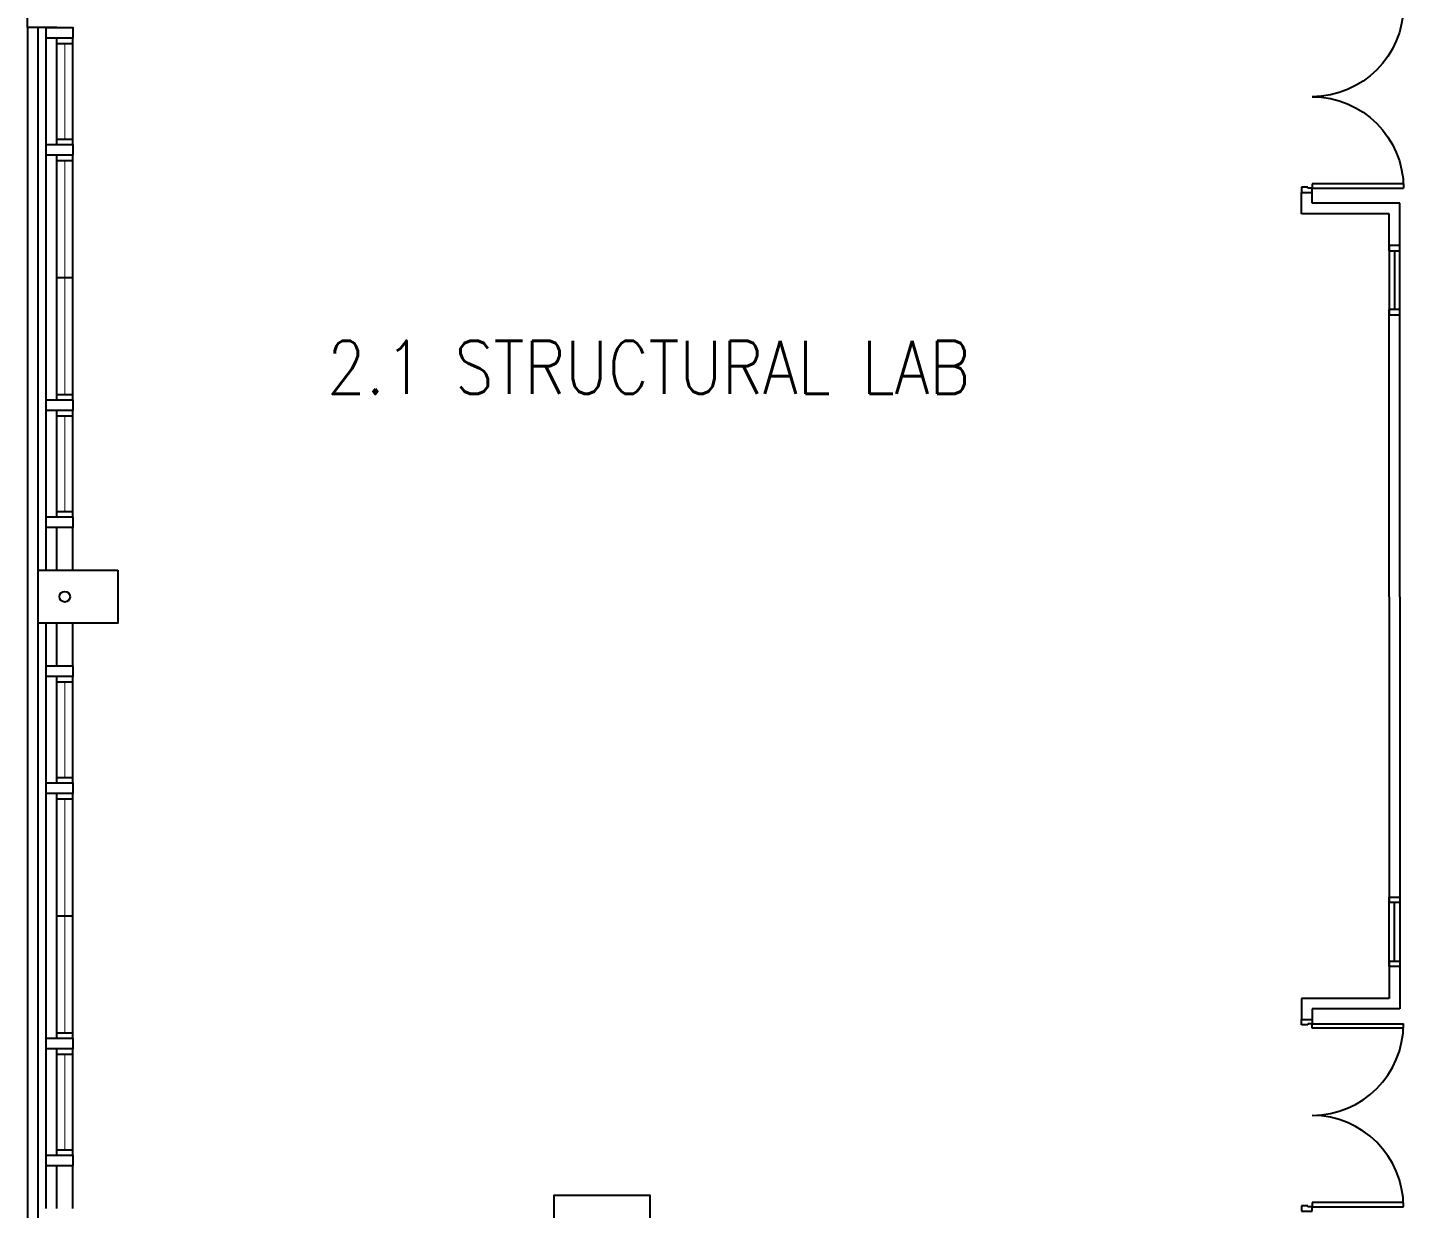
# Model space of a CAD drawing. Extents: x 1845062 to 1967303, y -845223 to -764674.
# Drawn here: x 1845065 to 1858000, y -802174 to -791074 of the extents above; entities that cross this region are included whole.
import ezdxf

# ---------------------------------------------------------------- set-up
doc = ezdxf.new("R2010")
doc.units = 0
doc.header["$LTSCALE"] = 12
doc.header["$MEASUREMENT"] = 0
doc.layers.get('0').update_dxf_attribs({"linetype": 'CONTINUOUS'})
for name, color, linetype in [('COL', 3, 'CONTINUOUS'), ('DR', 7, 'CONTINUOUS'), ('LINE', 7, 'CONTINUOUS'), ('partition', 7, 'CONTINUOUS'), ('RWDP', 145, 'CONTINUOUS'), ('stair', 7, 'CONTINUOUS'), ('T50', 4, 'CONTINUOUS'), ('WALL', 2, 'CONTINUOUS'), ('WIN', 5, 'CONTINUOUS')]:
    doc.layers.add(name, color=color, linetype=linetype)
doc.styles.add('ROMANS', font='romans')

# ---------------------------------------------------------------- blocks, each defined once
blk = doc.blocks.new('FG')
at = {"layer": 'LINE', "linetype": 'Continuous'}
for points in [[(0, 0), (50, 0), (50, 100), (0, 100)], [(600, 0), (650, 0), (650, 100), (600, 100)]]:
    blk.add_lwpolyline(points, close=True, dxfattribs=at)
at = {"layer": 'LINE', "color": 5, "linetype": 'Continuous'}
for points in [[(600, 100), (50, 100)], [(50, 0), (600, 0)]]:
    blk.add_lwpolyline(points, dxfattribs=at)
at = {"layer": 'LINE', "color": 1, "linetype": 'Continuous'}
blk.add_lwpolyline([(50, 50), (600, 50)], dxfattribs=at)
blk = doc.blocks.new('D1800-A')
at = {"layer": 'DR'}
for p, q in [((0, 0), (100, 0)), ((0, -50), (0, 0)), ((100, 0), (100, -40)), ((60, -50), (0, -50)), ((100, -40), (60, -40)), ((60, -40), (60, -50)), ((100, -40), (960, -40)), ((100, -80), (100, -40)), ((959, -80), (100, -80)), ((60, -1750), (0, -1750)), ((0, -1750), (0, -1800)), ((0, -1800), (100, -1800)), ((60, -1760), (60, -1750)), ((100, -1760), (60, -1760)), ((959, -1720), (100, -1720)), ((100, -1720), (100, -1760)), ((100, -1760), (960, -1760)), ((100, -1800), (100, -1760))]:
    blk.add_line(p, q, dxfattribs=at)
for centre, start, end in [((100, -40), 270.0001, 0), ((100, -1760), 0, 90)]:
    blk.add_arc(centre, 860, start, end, dxfattribs=at)

msp = doc.modelspace()

# ---------------------------------------------------------------- linework, layer by layer
at = {"color": 0, "linetype": 'Continuous'}
for p, q in [((1845064.7, -791074.1), (1845064.7, -837774.1)), ((1857039.7, -792824.1), (1857039.7, -792624.1)), ((1857139.7, -792724.1), (1857139.7, -792626)), ((1857039.7, -800199.1), (1857039.7, -800399.1)), ((1857139.7, -800299.1), (1857139.7, -800397.2))]:
    msp.add_line(p, q, dxfattribs=at)
at = {"color": 0}
for p, q in [((1845239.7, -796174.1), (1845239.7, -791074.1)), ((1845239.7, -802174.1), (1845239.7, -796674.1))]:
    msp.add_line(p, q, dxfattribs=at)
at = {"layer": 'COL', "color": 0}
for points in [[(1845914.7, -796174.1), (1845914.7, -796674.1), (1845164.7, -796674.1), (1845164.7, -796174.1)], [(1850014.7, -802799.1), (1850014.7, -802049.1), (1850914.7, -802049.1), (1850914.7, -802799.1)]]:
    msp.add_lwpolyline(points, close=True, dxfattribs=at)
at = {"layer": 'LINE', "color": 0, "linetype": 'Continuous'}
msp.add_line((1845162.4, -791074.1), (1845162.4, -837774.1), dxfattribs=at)
at = {"layer": 'partition', "color": 0, "linetype": 'Continuous'}
for p, q in [((1857964.7, -792724.1), (1857139.7, -792724.1)), ((1857864.7, -792824.1), (1857039.7, -792824.1)), ((1857864.7, -800199.1), (1857039.7, -800199.1)), ((1857964.7, -800299.1), (1857139.7, -800299.1))]:
    msp.add_line(p, q, dxfattribs=at)
at = {"layer": 'RWDP', "color": 0}
msp.add_circle((1845414.7, -796424.1), 50, dxfattribs=at)
at = {"layer": 'stair', "color": 0}
for p, q in [((1857964.7, -793174.1), (1857964.7, -792724.1)), ((1857864.7, -793174.1), (1857864.7, -792824.1)), ((1857864.7, -796424.1), (1857864.7, -793724.1)), ((1857964.7, -796424.1), (1857964.7, -793724.1)), ((1857864.7, -796424.1), (1857864.7, -799299.1)), ((1857964.7, -796424.1), (1857964.7, -799299.1)), ((1857864.7, -799849.1), (1857864.7, -800199.1)), ((1857964.7, -799849.1), (1857964.7, -800299.1))]:
    msp.add_line(p, q, dxfattribs=at)
at = {"layer": 'WALL', "color": 0}
for p, q in [((1845064.7, -791074.1), (1845064.7, -790074.1)), ((1845339.7, -791074.1), (1845064.7, -791074.1)), ((1845339.7, -796174.1), (1845339.7, -795774.1)), ((1845489.7, -796174.1), (1845489.7, -795774.1)), ((1845339.7, -797074.1), (1845339.7, -796674.1)), ((1845489.7, -797074.1), (1845489.7, -796674.1)), ((1845339.7, -802174.1), (1845339.7, -801774.1)), ((1845489.7, -802174.1), (1845489.7, -801774.1))]:
    msp.add_line(p, q, dxfattribs=at)
for points in [[(1845239.7, -791074.1), (1845489.7, -791074.1), (1845489.7, -791174.1), (1845239.7, -791174.1)], [(1845239.7, -792174.1), (1845489.7, -792174.1), (1845489.7, -792274.1), (1845239.7, -792274.1)], [(1845239.7, -794574.1), (1845489.7, -794574.1), (1845489.7, -794674.1), (1845239.7, -794674.1)], [(1845239.7, -795674.1), (1845489.7, -795674.1), (1845489.7, -795774.1), (1845239.7, -795774.1)], [(1845239.7, -797074.1), (1845489.7, -797074.1), (1845489.7, -797174.1), (1845239.7, -797174.1)], [(1845239.7, -798174.1), (1845489.7, -798174.1), (1845489.7, -798274.1), (1845239.7, -798274.1)], [(1845239.7, -800574.1), (1845489.7, -800574.1), (1845489.7, -800674.1), (1845239.7, -800674.1)], [(1845239.7, -801674.1), (1845489.7, -801674.1), (1845489.7, -801774.1), (1845239.7, -801774.1)]]:
    msp.add_lwpolyline(points, close=True, dxfattribs=at)
at = {"layer": 'WIN', "color": 0}
for p, q in [((1845339.7, -792174.1), (1845339.7, -791174.1)), ((1845339.7, -791224.1), (1845489.7, -791224.1)), ((1845489.7, -792174.1), (1845489.7, -791174.1)), ((1845339.7, -792124.1), (1845489.7, -792124.1)), ((1845339.7, -794574.1), (1845339.7, -792274.1)), ((1845339.7, -792324.1), (1845489.7, -792324.1)), ((1845489.7, -794574.1), (1845489.7, -792274.1)), ((1845339.7, -793424.1), (1845489.7, -793424.1)), ((1845339.7, -794524.1), (1845489.7, -794524.1)), ((1845339.7, -795674.1), (1845339.7, -794674.1)), ((1845339.7, -794724.1), (1845489.7, -794724.1)), ((1845489.7, -795674.1), (1845489.7, -794674.1)), ((1845339.7, -795624.1), (1845489.7, -795624.1)), ((1845339.7, -798174.1), (1845339.7, -797174.1)), ((1845489.7, -798174.1), (1845489.7, -797174.1)), ((1845339.7, -797224.1), (1845489.7, -797224.1)), ((1845339.7, -798124.1), (1845489.7, -798124.1)), ((1845339.7, -800574.1), (1845339.7, -798274.1)), ((1845339.7, -798324.1), (1845489.7, -798324.1)), ((1845489.7, -800574.1), (1845489.7, -798274.1)), ((1845339.7, -799424.1), (1845489.7, -799424.1)), ((1845339.7, -800524.1), (1845489.7, -800524.1)), ((1845339.7, -801674.1), (1845339.7, -800674.1)), ((1845489.7, -801674.1), (1845489.7, -800674.1)), ((1845339.7, -800724.1), (1845489.7, -800724.1)), ((1845339.7, -801624.1), (1845489.7, -801624.1))]:
    msp.add_line(p, q, dxfattribs=at)
at = {"layer": 'WIN', "color": 0, "const_width": 10, "flags": 128}
for points in [[(1845414.7, -792124.1), (1845414.7, -791224.1)], [(1845414.7, -794524.1), (1845414.7, -792324.1)], [(1845414.7, -794724.1), (1845414.7, -795624.1)], [(1845414.7, -798124.1), (1845414.7, -797224.1)], [(1845414.7, -800524.1), (1845414.7, -798324.1)], [(1845414.7, -800724.1), (1845414.7, -801624.1)]]:
    msp.add_lwpolyline(points, dxfattribs=at)

# ---------------------------------------------------------------- block references
at = {"layer": 'LINE', "color": 0, "linetype": 'Continuous', "rotation": 270}
msp.add_blockref('FG', (1857864.7, -793124.1), dxfattribs=at)
at = {"layer": 'LINE', "color": 0, "linetype": 'Continuous', "xscale": -1, "rotation": 270}
msp.add_blockref('FG', (1857864.7, -799899.1), dxfattribs=at)
at = {"layer": 'stair', "color": 0, "xscale": -1, "rotation": 180}
msp.add_blockref('D1800-A', (1857039.7, -792624.1), dxfattribs=at)
at = {"layer": 'stair', "color": 0}
msp.add_blockref('D1800-A', (1857039.7, -800399.1), dxfattribs=at)

# ---------------------------------------------------------------- texts
at = {"layer": 'T50', "color": 0, "style": 'ROMANS', "width": 0.85}
msp.add_text('2.1 STRUCTURAL LAB', height=500, dxfattribs=at).set_placement((1847879.3, -794518.6))

doc.saveas('drawing.dxf')
